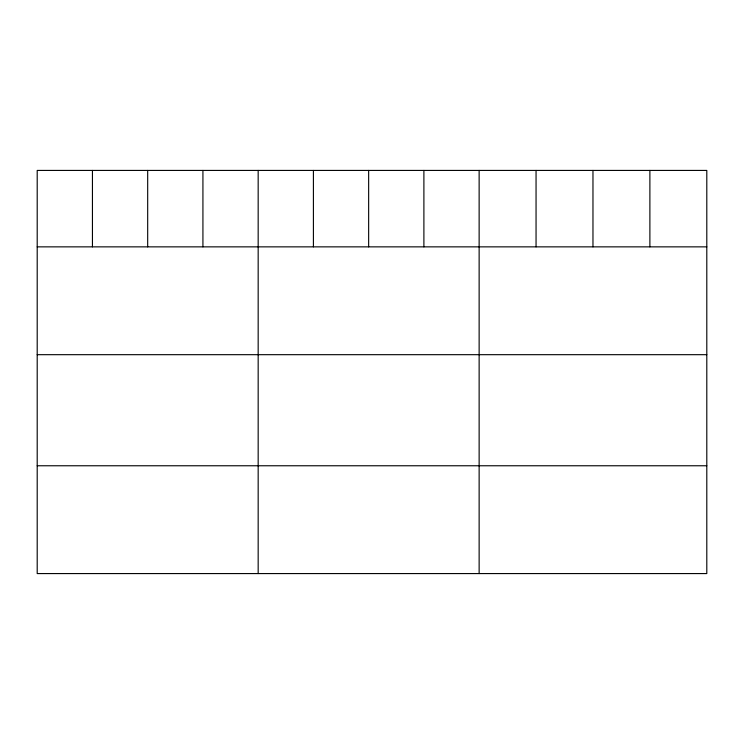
<?xml version="1.0" encoding="UTF-8"?>
<svg xmlns="http://www.w3.org/2000/svg" width="744" height="744" viewBox="0 0 744 744"><rect width="100%" height="100%" fill="white"/><g stroke="black" fill="none" stroke-linecap="round" stroke-linejoin="round"><path stroke-width="1.12" d="M706.8 246.859L706.8 573.577L37.2 573.577L37.2 170.423L706.8 170.423L706.8 246.859L37.2 246.859M37.2 354.683L706.8 354.683M37.2 465.763L706.8 465.763M649.884 170.423L649.884 246.859M592.968 170.423L592.968 246.859M536.052 170.423L536.052 246.859M479.136 170.423L479.136 573.577M423.894 170.423L423.894 246.859M368.652 170.423L368.652 246.859M313.41 170.423L313.41 246.859M258.168 170.423L258.168 573.577M202.926 170.423L202.926 246.859M147.684 170.423L147.684 246.859M92.442 170.423L92.442 246.859"/></g></svg>
